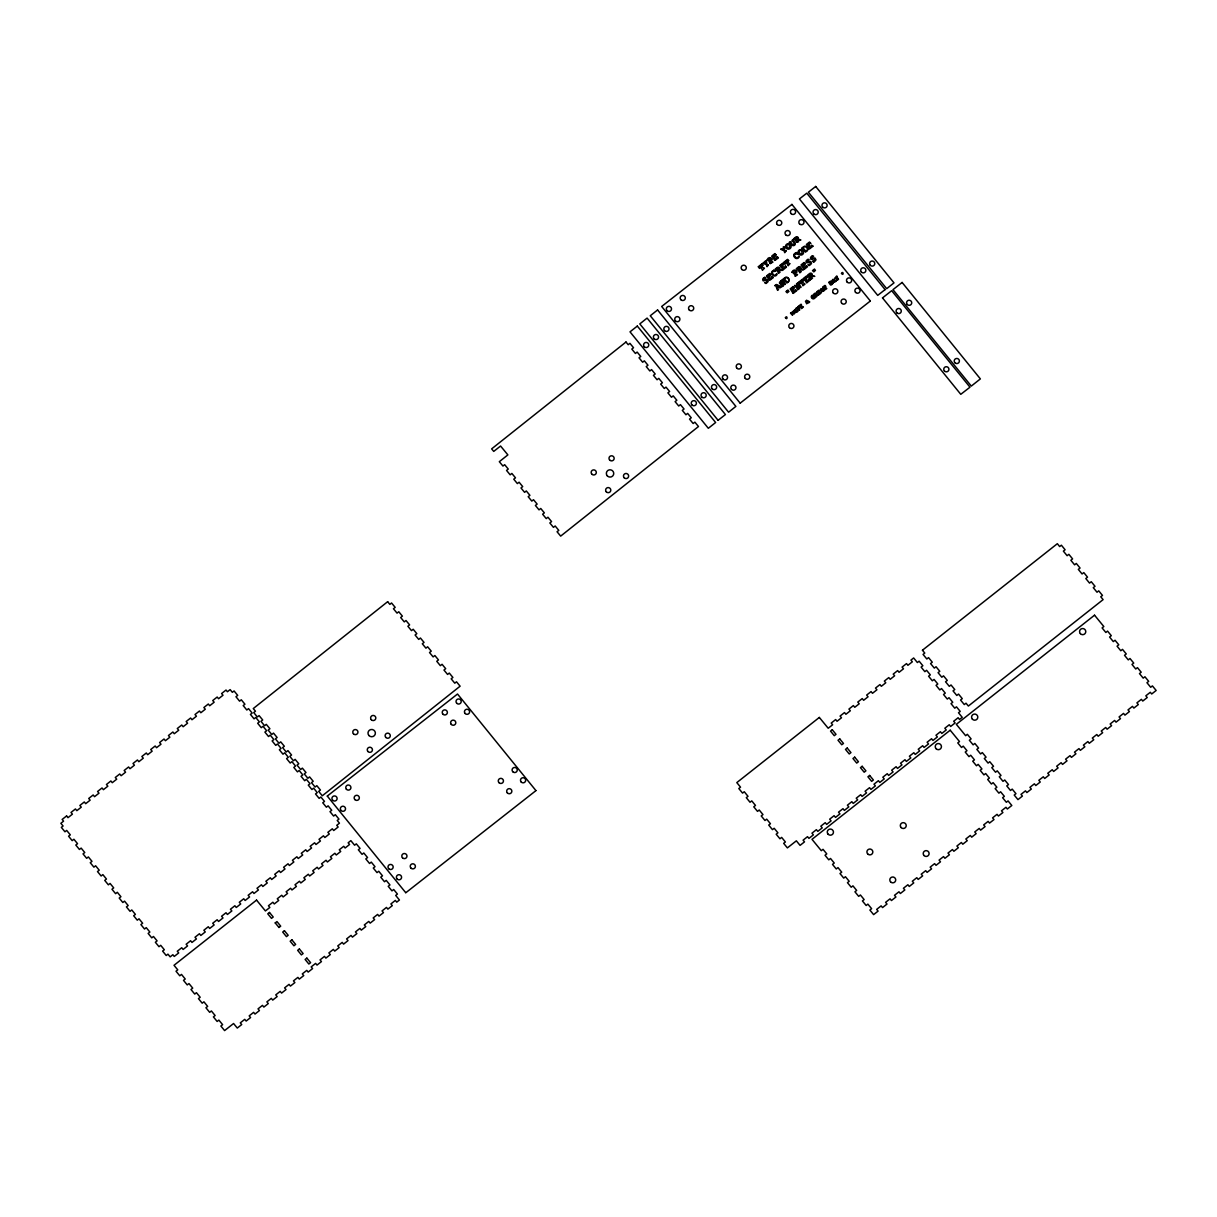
<?xml version="1.0" encoding="UTF-8"?>
<svg xmlns="http://www.w3.org/2000/svg" width="1217" height="1217" viewBox="0 0 1217 1217"><rect width="100%" height="100%" fill="white"/><g stroke="black" fill="none" stroke-linecap="round" stroke-linejoin="round"><path stroke-width="1.5" d="M795.264 289.676L796.709 290.513M772.719 262.02L771.35 262.507L770.452 261.412C775.046 258.993 768.718 255.281 767.182 259.662M783.596 285.417L782.683 285.539M799.28 288.444L798.367 288.551M790.913 241.696L789.483 242.046M776.537 273.627L776.431 273.947A2.236 2.191 14.6 0 1 775.777 274.859L775.442 275.072A1.597 1.567 14.6 0 1 774.544 275.24A1.932 1.902 14.6 0 1 773.799 275.012L772.399 273.308A1.932 1.902 14.6 0 1 772.323 272.547A1.582 1.552 14.6 0 1 772.689 271.726M798.671 256.148L798.565 256.468A2.236 2.191 14.6 0 1 797.911 257.38L797.576 257.593A1.597 1.567 14.6 0 1 796.679 257.761A1.932 1.902 14.6 0 1 795.933 257.532L794.534 255.829A1.932 1.902 14.6 0 1 794.473 255.068A1.582 1.552 14.6 0 1 794.823 254.247M772.719 262.187L770.194 263.648M780.842 280.944L781.968 279.956M796.511 283.957L797.652 282.968M769.296 279.971L766.999 276.396M803.768 268.972L801.471 265.397M810.568 278.982L808.21 275.422M766.056 283.5L764.595 282.724M809.381 265.504L807.905 264.728M813.808 262.02L812.332 261.229M758.343 266.69L761.812 263.952M784.098 262.111L787.536 259.373L788.844 260.651M798.839 282.101L802.292 279.362M776.02 255.068L774.925 254.383L773.008 255.905L773.997 257.106L774.636 255.95M770.833 274.905L769.692 274.281L767.775 275.787L768.764 276.989L769.631 275.468M810.674 243.43L809.533 242.807L807.616 244.328L808.605 245.53L809.244 244.343M805.258 263.967L804.163 263.283L802.246 264.789L803.235 265.991L804.391 264.621M794.412 287.897L793.271 287.273L791.354 288.794L792.343 289.996L793.21 288.459M807.692 277.415L806.552 276.791L804.635 278.297L805.624 279.499L806.491 277.978M778.287 257.852L775.244 260.255M773.084 277.689L770.026 280.138M786.365 267.208L783.307 269.657M812.895 246.275L809.868 248.679M796.663 290.696L793.301 293.343M809.959 280.169L806.886 282.648M782.348 270.402L779.717 270.296M800.892 239.977L798.23 239.916M803.57 269.839L800.908 269.778M814.812 276.365L812.15 276.289M791.963 272.106C793.636 267.603 799.873 271.421 795.264 273.81L796.161 274.89L797.546 274.479L795.446 276.274M805.061 284.078L802.87 285.797M779.762 287.881L781.36 286.756M796.831 242.381L798.626 241.727L796.618 240.357L797.911 239.825M775.092 269.2L776.72 267.877A9.143 8.975 14.6 0 1 777.313 267.436L777.511 267.329A1.567 1.536 14.6 0 1 779.625 269.474L781.649 270.128M793.606 238.821L795.233 237.498A9.143 8.975 14.6 0 1 795.827 237.056L796.024 236.935A1.567 1.536 14.6 0 1 798.139 239.095L800.162 239.749M796.283 268.698L797.911 267.375A9.143 8.975 14.6 0 1 798.504 266.934L798.702 266.812A1.567 1.536 14.6 0 1 800.816 268.972L802.84 269.626M807.525 275.209L809.153 273.886A9.143 8.975 14.6 0 1 809.761 273.445L809.944 273.323A1.567 1.536 14.6 0 1 812.058 275.483L814.082 276.137M770.194 263.45L768.155 259.738L767.136 259.921M783.276 278.936L786.486 282.527M794.534 244.298L792.48 240.51M797.394 253.957L795.097 253.988M816.592 294.529L816.577 293.236L815.284 293.054A5.005 4.914 14.6 0 0 814.766 293.419L813.747 294.21M836.87 280.077L836.748 278.845L834.679 278.237M838.574 279.225L837.159 280.351M796.755 311.75L795.203 312.024L795.872 312.45M808.56 302.425L807.008 302.698L807.677 303.124M823.316 290.772L821.764 291.046L822.433 291.471M835.121 281.446L833.569 281.72L834.238 282.146M765.097 261.32L766.193 263.83L764.048 262.978M835.957 276.685L836.779 276.061M792.663 311.415L794.29 313.682M773.799 270.113L775.168 271.041M797.607 306.973L798.474 306.273M816.942 296.324L816.059 297.039M784.204 247.051L783.109 247.081M774.757 285.676L775.868 285.63L777.267 289.813M836.992 276.396L838.087 279.089M794.929 313.18L793.636 310.624M806.734 303.854L805.456 301.299M821.505 292.202L820.228 289.631M833.31 282.876L832.017 280.321M830.587 285.021L828.99 282.74M796.998 307.992L799.204 309.681L797.926 307.262M764.672 277.248C768.916 278.313 760.519 278.815 764.732 280.229M807.997 259.267C812.271 260.301 803.783 260.879 808.042 262.233M812.424 255.768C816.653 256.696 808.21 257.441 812.469 258.734M798.778 306.593L799.706 309.879M797.896 311.369L797.029 312.039M809.701 302.044L808.803 302.744M824.457 290.391L823.559 291.091M836.262 281.066L835.364 281.766M766.543 261.001L765.402 261.062M766.984 281.948L766.893 280.153L763.378 280.914A1.765 1.734 14.6 0 1 762.937 280.458L762.709 279.499A2.054 2.023 14.6 0 1 763.135 278.495L763.576 278.054M814.736 260.453L814.645 258.673L811.009 259.343A1.765 1.734 14.6 0 1 810.689 258.978L810.461 258.019A2.054 2.023 14.6 0 1 810.887 257L811.328 256.574A3.468 3.408 14.6 0 1 812.424 256.087L812.393 256.042M781.923 248.846L780.675 248.998M759.88 268.47L759.149 266.842L760.184 266.021L762.268 269.672M762.968 262.978L764.124 262.157M771.791 256.011L774.879 253.592L776.081 254.87M792.586 239.582L792.1 240.799M772.232 256.513L774.773 260.468M794.29 239.034L796.952 242.289M775.29 256.787L774.347 257.532L775.64 259.115L777.146 257.091M763.941 268.364L760.747 265.58L761.781 264.758L762.572 265.656M766.771 266.127L766.254 264.576L763.394 263.496M768.246 264.941L766.862 264.18L766.391 261.123M784.478 252.132L783.961 250.596L781.101 249.5M785.969 250.961L784.569 250.185L784.098 247.142M767.06 266.721L768.444 264.804M784.767 252.725L786.152 250.808M766.558 275.909L769.661 273.49L770.863 274.768M779.838 265.412L783.063 262.994L784.083 264.439L782.972 263.785L781.055 265.306L782.044 266.508L782.668 265.291M802.079 247.857L804.376 246.275A2.221 2.175 14.6 0 1 805.35 246.214A2.388 2.343 14.6 0 1 806.065 246.442L807.145 247.34A3.012 2.951 14.6 0 1 807.89 249.409M806.399 244.45L809.503 242.031L810.705 243.294M775.777 269.429L778.439 272.669M780.28 265.915L783.139 269.794M806.856 244.936L809.396 248.892M770.057 276.685L769.114 277.43L770.407 279.012L771.913 276.989M783.337 266.188L782.394 266.934L783.687 268.516L785.193 266.508M809.898 245.21L808.955 245.956L810.248 247.538L811.754 245.53M788.023 265.093L785.954 261.442L784.919 262.248L785.604 263.906M789.696 263.785L786.501 261.001L787.536 260.179L788.342 261.077M805.548 252.086L806.597 251.28A6.07 5.963 14.6 0 0 807.054 250.9L807.449 250.443A2.084 2.054 14.6 0 0 807.86 249.409M775.016 285.447L776.446 284.489L781.253 286.74M783.429 278.799L785.71 277.233A2.221 2.175 14.6 0 1 786.684 277.172A2.388 2.343 14.6 0 1 787.414 277.4L788.494 278.297M801.029 264.91L804.118 262.492L805.319 263.77M781.77 280.96L780.842 281.036M796.968 268.911L799.615 272.167M804.528 265.686L803.585 266.432L804.878 268.014L806.384 265.991M778.18 289.098L777.435 288.277L779.276 286.832L780.021 287.638M777.633 290.361L778.576 289.6M782.409 286.588L783.307 285.873M786.897 283.044L787.947 282.238A6.07 5.963 14.6 0 0 788.388 281.857L788.799 281.401A2.084 2.054 14.6 0 0 789.209 280.366A3.012 2.951 14.6 0 0 788.479 278.313M799.797 272.851L801.303 271.558L799.295 270.22L800.588 269.687M804.483 269.14L807.571 266.675L806.156 265.686M790.137 288.901L793.241 286.482L794.442 287.76M794.625 285.371L799.888 286.695L797.576 283.865L796.542 284.109M803.418 278.419L806.521 276L807.723 277.263M790.594 289.403L793.119 293.358M803.874 278.906L806.719 282.785M793.636 289.676L792.693 290.422L793.986 292.004L795.492 289.981M806.917 279.195L805.973 279.94L807.267 281.523L808.773 279.499M802.748 285.082L800.68 281.431L799.645 282.238L800.588 283.591M804.422 283.774L801.227 280.99L802.262 280.169L803.068 281.066M798.078 289.6L798.991 288.885M811.039 279.362L812.56 278.084L810.552 276.731L811.83 276.213M795.933 308.281L796.785 307.627M799.128 305.756L801.105 304.189M816.835 291.776L818.813 290.209M822.722 287.121L824.807 285.478M828.716 282.39L830.085 281.401A1.536 1.506 14.6 0 1 831.363 281.462L831.819 281.766A2.738 2.693 14.6 0 1 832.154 282.131A2.008 1.978 14.6 0 1 832.58 283.439M801.227 305.984L799.934 305.68L801.684 305.193M818.935 292.004L817.641 291.7L819.391 291.213M819.163 292.293L819.406 293.845L820.395 292.491M813.397 297.024L814.432 296.203M813.641 297.344L814.69 297.435A1.932 1.902 14.6 0 1 814.234 298.074M825.248 289.235L823.863 286.786L823.772 288.155M826.48 288.262L824.228 286.497L825.613 286.71M801.44 308.586L803.418 307.019M818.463 295.138L816.759 295.031M819.147 294.605L821.125 293.038M825.4 289.661L826.754 288.596M275.225 922.942L276.959 921.573L280.701 926.152L278.967 927.506M922.486 650.182L1057.345 543.695L1059.657 546.555L1061.376 545.201L1065.103 549.765L1063.384 551.134L1067.111 555.697L1068.845 554.328L1072.588 558.892L1070.854 560.261L1074.596 564.825L1076.315 563.456L1080.057 568.035L1078.323 569.389L1082.065 573.952L1083.799 572.598L1087.526 577.162L1085.807 578.531L1089.534 583.095L1091.269 581.726L1095.011 586.29L1093.277 587.659L1097.019 592.223L1098.738 590.853L1102.48 595.432L1100.761 596.786L1103.119 599.616L968.367 706.043L966.024 703.198L964.29 704.567L960.548 700.018L962.267 698.649L958.524 694.086L956.79 695.455L953.048 690.891L954.767 689.522L951.025 684.973L949.306 686.342L945.548 681.779L947.282 680.409L943.525 675.861L941.806 677.215L938.064 672.666L939.783 671.297L936.04 666.733L934.306 668.103L930.564 663.554L932.283 662.185L928.541 657.621L926.822 658.99L923.064 654.427L924.783 653.073L922.425 650.243M637.328 326.08L630.01 331.845L708.324 428.293L715.626 422.512L637.297 326.05M815.694 186.46L808.377 192.225L886.691 288.672L893.993 282.876L815.664 186.414M882.508 297.906L891.665 290.696L969.979 387.189L960.776 394.323L882.492 297.876M791.917 204.426L661.668 306.471L740.058 403.025M718.06 420.321L725.423 414.556L647.094 318.093L639.807 323.905L718.121 420.352M885.063 289.616L877.716 295.381L799.432 198.934L806.78 193.184L885.094 289.631M740.164 403.162L870.338 301.01M327.267 796.07L457.516 694.025L535.845 790.487M405.778 892.761L535.952 790.624M790.487 313.134L792.389 315.188M818.235 294.773L816.957 294.56M789.833 263.663L788.175 265.793M772.962 271.467L774.392 271.33M797.82 282.831L801.06 287.09M814.219 298.059L812.332 297.83A2.51 2.464 14.6 0 1 812.028 297.45L811.967 296.096L813.184 295.716M776.187 275.438L775.731 275.742A2.388 2.343 14.6 0 1 774.742 276L774.484 276A2.723 2.677 14.6 0 1 773.191 275.605L771.867 274.099A2.814 2.769 14.6 0 1 771.639 272.517L771.7 272.258A2.388 2.358 14.6 0 1 772.171 271.361L772.567 270.98A3.468 3.408 14.6 0 1 773.769 270.433L773.753 270.387M809.488 301.694L806.475 300.219M797.667 311.02L794.671 309.544M794.077 244.723L792.647 244.632A5.735 5.629 14.6 0 1 792.084 244.054L790.487 242.092M799.447 310.198L796.283 308.57M765.021 280.062L767.106 279.408L768.186 281.051A1.871 1.841 14.6 0 1 767.957 281.751L767.242 282.542A3.408 3.347 14.6 0 1 765.98 283.12L766.086 283.394M812.773 258.567L814.858 257.928L815.938 259.571A1.871 1.841 14.6 0 1 815.694 260.255L814.994 261.062A3.408 3.347 14.6 0 1 813.732 261.625L813.838 261.898M808.347 262.066L810.431 261.412L811.496 263.055A1.871 1.841 14.6 0 1 811.267 263.754L810.568 264.545A3.408 3.347 14.6 0 1 809.305 265.123L809.411 265.397M836.049 280.716L833.037 279.241M824.244 290.042L821.216 288.551M762.405 270.372L764.459 268.166M778.576 273.369L780.112 272.076L778.119 270.737L779.397 270.204M816.424 294.94L816.409 296.203M779.595 281.933L784.22 283.683L781.907 280.853M800.573 287.608L795.796 285.782L798.185 288.703M784.904 284.58L780.112 282.755L782.501 285.676M785.3 265.717L786.41 267.025M808.879 278.708L809.99 280.032M781.755 248.983L783.9 249.85L783.535 247.583M835.288 277.765L836.703 278.343L836.475 276.837M795.203 276.274C795.325 275.057 793.134 272.243 791.948 272.319M782.44 279.743L785.376 284.078M796.314 252.451L797.439 253.79M802.429 279.378L803.585 280.64M761.948 263.967L763.089 265.23M814.979 270.782L813.762 269.535M788.494 291.837L787.201 290.513M774.514 271.421L775.183 271.056M813.777 271.863L812.484 270.539M787.201 292.825L785.923 291.517M801.653 306.486L800.832 306.775L801.699 307.825L802.688 306.486M825.126 285.508L825.795 286.269M803.068 247.918L805.715 251.128M805.152 251.569L801.79 248.314M829.37 282.435L831.12 284.58M793.028 240.084L795.264 243.035L794.944 244.845A3.058 3.012 14.6 0 1 794.412 245.302L793.864 245.56A1.81 1.765 14.6 0 1 792.373 245.362L789.179 242.518M817.261 292.004L819.026 294.149M814.264 294.331L816.029 296.507M795.036 285.873L797.667 289.098M784.417 278.876L787.049 282.085M799.554 305.984L801.318 308.129M779.367 282.861L781.999 286.086M792.145 311.826L792.83 312.663L791.674 313.575L791.004 312.739M793.91 313.971L793.104 312.982L791.948 313.895L792.754 314.884M275.209 922.882L278.952 927.445M791.902 204.395L870.246 300.888M327.327 796.131L405.672 892.624M822.677 287.44L823.285 288.246M785.102 263.617L784.098 262.279M799.828 283.607L798.824 282.268M759.347 268.196L758.343 266.858M813.154 270.007L814.188 271.543M786.593 290.985L787.627 292.521M814.432 269.003L815.466 270.539M787.871 289.981L788.905 291.502M807.966 259.525L807.982 259.556A3.468 3.408 14.6 0 0 806.886 260.042L806.46 260.499A2.054 2.023 14.6 0 0 806.034 261.518L806.263 262.476A1.765 1.734 14.6 0 0 806.582 262.842L810.218 262.172L810.309 263.952A1.567 1.536 14.6 0 1 808.712 264.439M764.641 277.522L764.672 277.552A3.468 3.408 14.6 0 0 763.561 278.039M773.13 277.522L771.684 276.685M811.526 245.21L812.971 246.047M776.887 256.741L778.348 257.624M795.888 252.908L795.888 252.938A3.468 3.408 14.6 0 0 794.686 253.486L794.305 253.866A2.388 2.358 14.6 0 0 793.834 254.779L793.773 255.038A2.814 2.769 14.6 0 0 794.001 256.62L795.34 258.126A2.723 2.677 14.6 0 0 796.618 258.521L796.876 258.521A2.388 2.343 14.6 0 0 797.865 258.247L798.337 257.958A2.951 2.89 14.6 0 0 799.265 256.589M766.938 281.903A1.567 1.536 14.6 0 1 765.387 282.435M777.131 274.068A2.951 2.89 14.6 0 1 776.203 275.453M803.266 247.325A2.48 2.434 14.6 0 1 806.81 247.614A2.48 2.434 14.6 0 1 806.399 251.098M784.6 278.282A2.48 2.434 14.6 0 1 788.16 278.571A2.48 2.434 14.6 0 1 787.749 282.055M814.675 260.423A1.567 1.536 14.6 0 1 813.139 260.94M812.743 295.123A2.282 2.251 14.6 0 0 811.952 295.488L811.815 295.625A1.597 1.567 14.6 0 0 811.328 296.522A1.886 1.856 14.6 0 0 811.496 297.587L812.241 298.5A1.734 1.704 14.6 0 0 813.96 298.728L814.447 298.424A2.601 2.54 14.6 0 0 815.238 297.511M829.492 282.04A1.643 1.613 14.6 0 1 831.865 282.238A1.643 1.613 14.6 0 1 831.591 284.565M832.641 283.455A2.054 2.023 14.6 0 1 831.728 284.611M785.421 317.774C787.886 320.953 787.232 314.442 785.421 317.667M841.495 273.49C844.02 276.639 843.29 270.174 841.495 273.384M771.456 259.327L770.072 260.94L768.718 259.282L770.452 258.293L771.441 259.373M796.268 271.71L794.884 273.338L793.53 271.68L795.264 270.691L796.253 271.771M786.349 245.728C790.289 253.638 790.883 240.51 786.365 245.636M798.824 251.63C803.022 259.525 802.992 246.351 798.839 251.554M779.108 268.698L777.724 270.25L776.537 268.82L778.195 267.801L779.108 268.698M797.622 238.319L796.237 239.871L795.051 238.426L796.709 237.421L797.622 238.319M800.299 268.196L798.915 269.748L797.728 268.303L799.386 267.299L800.299 268.196M811.541 274.707L810.644 273.81L808.986 274.814L810.157 276.259L811.526 274.844M816.348 293.966L815.42 295.001L814.629 294.042L816.348 293.936M625.994 342.023L491.638 448.875L493.722 451.401L500.567 446.015L507.869 454.899L499.32 461.684L502.94 466.05L504.659 464.681L508.265 469.062L506.546 470.431L510.151 474.813L511.87 473.443L515.476 477.825L513.757 479.194L517.362 483.575L519.096 482.206L522.702 486.587L520.982 487.956L524.588 492.322L526.307 490.953L529.912 495.334L528.193 496.703L531.799 501.085L533.518 499.715L537.138 504.097L535.404 505.466L539.025 509.847L540.744 508.478L544.349 512.859L542.63 514.228L546.235 518.594L547.954 517.225L551.56 521.606L549.841 522.975L553.446 527.357L555.18 525.987L558.786 530.369L557.051 531.738L560.672 536.119L698.482 426.528L694.877 422.147L693.142 423.516L689.537 419.135L691.256 417.766L687.651 413.384L685.932 414.754L682.326 410.372L684.045 409.003L680.44 404.637L678.721 406.006L675.1 401.625L676.835 400.256L673.214 395.875L671.495 397.244L667.89 392.863L669.609 391.494L666.003 387.112L664.284 388.482L660.679 384.1L662.398 382.731L658.793 378.365L657.058 379.734L653.453 375.353L655.187 373.984L651.567 369.603L649.848 370.972L646.242 366.591L647.961 365.222L644.356 360.84L642.637 362.21L639.031 357.828L640.75 356.459L637.145 352.078L635.411 353.462L631.806 349.081L633.525 347.712L629.919 343.331L628.2 344.7L625.994 342.023M387.645 601.7L253.273 708.553L255.464 711.215L253.745 712.584L257.35 716.965L259.084 715.596L262.689 719.977L260.97 721.346L264.576 725.728L266.295 724.358L269.9 728.74L268.181 730.109L271.787 734.475L273.506 733.106L277.126 737.487L275.392 738.856L278.997 743.237L280.731 741.868L284.337 746.249L282.618 747.618L286.223 752L287.942 750.63L291.548 755.012L289.829 756.381L293.434 760.762L295.153 759.378L298.774 763.759L297.039 765.128L300.66 769.509L302.379 768.14L305.984 772.521L304.265 773.89L307.871 778.272L309.59 776.902L313.195 781.284L311.476 782.653L315.081 787.034L316.816 785.665L320.421 790.031L318.702 791.4L322.307 795.781L460.117 686.19L456.512 681.809L454.778 683.178L451.172 678.812L452.891 677.443L449.286 673.062L447.567 674.431L443.962 670.05L445.681 668.681L442.075 664.299L440.356 665.669L436.751 661.287L438.47 659.918L434.865 655.537L433.13 656.906L429.525 652.54L431.244 651.156L427.639 646.79L425.92 648.159L422.314 643.778L424.033 642.409L420.428 638.027L418.709 639.397L415.088 635.015L416.822 633.646L413.202 629.265L411.483 630.634L407.878 626.253L409.597 624.884L405.991 620.518L404.272 621.887L400.667 617.506L402.386 616.137L398.78 611.755L397.046 613.125L393.441 608.743L395.175 607.374L391.555 602.993L389.836 604.362L387.645 601.7M291.913 939.843L290.178 941.213L293.921 945.776L295.64 944.407L291.913 939.843M854.699 757.157L852.965 758.526L856.707 763.089L858.426 761.72L854.699 757.157M66.585 815.953L62.143 819.452L63.558 821.171L60.85 823.301L63.071 826.008L61.337 827.377L64.957 831.789L66.676 830.42L70.297 834.847L68.578 836.216L72.183 840.628L73.918 839.258L77.538 843.685L75.804 845.054L79.424 849.466L81.143 848.097L84.764 852.524L83.03 853.893L86.65 858.304L88.385 856.935L91.99 861.362L90.271 862.716L93.892 867.143L95.611 865.774L99.231 870.201L97.497 871.555L101.117 875.981L102.852 874.612L106.457 879.039L104.738 880.393L108.359 884.82L110.078 883.451L113.698 887.878L111.964 889.231L115.585 893.658L117.319 892.289L120.924 896.716L119.205 898.07L122.826 902.497L124.545 901.128L128.165 905.554L126.431 906.908L130.052 911.335L131.786 909.966L135.391 914.393L133.672 915.747L137.278 920.174L139.012 918.805L142.632 923.216L140.898 924.585L144.519 929.012L146.253 927.643L149.858 932.055L148.139 933.424L151.745 937.851L153.479 936.481L157.099 940.893L155.365 942.262L158.986 946.689L160.705 945.32L164.325 949.732L162.606 951.101L166.212 955.512L167.946 954.158L170.167 956.866L172.86 954.721L174.259 956.44L178.686 952.941L177.286 951.238L181.713 947.739L183.128 949.443L187.555 945.944L186.155 944.24L190.582 940.741L191.982 942.445L196.409 938.946L195.009 937.242L199.436 933.743L200.835 935.447L205.262 931.948L203.863 930.244L208.29 926.746L209.689 928.465L214.131 924.966L212.716 923.247L217.158 919.748L218.558 921.467L222.985 917.968L221.585 916.249L226.012 912.75L227.412 914.469L231.839 910.97L230.439 909.251L234.866 905.752L236.265 907.471L240.707 903.972L239.293 902.253L243.735 898.77L245.134 900.474L249.561 896.975L248.162 895.271L252.588 891.772L253.988 893.476L258.415 889.977L257.015 888.273L261.442 884.774L262.842 886.478L267.268 882.979L265.869 881.275L270.296 877.776L271.71 879.495L276.137 875.997L274.738 874.278L279.165 870.779L280.564 872.498L284.991 868.999L283.591 867.28L288.018 863.781L289.418 865.5L293.845 862.001L292.445 860.282L296.872 856.783L298.271 858.502L302.714 855.003L301.314 853.284L305.741 849.785L307.14 851.504L311.567 848.006L310.168 846.302L314.595 842.803L315.994 844.507L320.421 841.008L319.021 839.304L323.448 835.805L324.848 837.509L329.29 834.01L327.875 832.306L332.317 828.807L333.717 830.511L338.143 827.028L336.744 825.309L339.437 823.179L337.231 820.471L338.95 819.102L335.344 814.69L333.61 816.044L329.99 811.633L331.724 810.263L328.103 805.852L326.384 807.206L322.764 802.794L324.483 801.425L320.877 797.013L319.143 798.367L315.522 793.956L317.257 792.586L313.636 788.175L311.917 789.529L308.297 785.117L310.016 783.748L306.41 779.336L304.676 780.706L301.055 776.279L302.79 774.91L299.169 770.498L297.45 771.867L293.829 767.44L295.548 766.071L291.943 761.659L290.209 763.029L286.588 758.602L288.323 757.233L284.702 752.821L282.983 754.19L279.362 749.763L281.097 748.394L277.476 743.983L275.742 745.352L272.121 740.925L273.855 739.571L270.235 735.144L268.516 736.513L264.895 732.086L266.629 730.732L263.009 726.306L261.275 727.675L257.669 723.248L259.388 721.894L255.768 717.467L254.049 718.836L250.428 714.409L252.162 713.056L248.542 708.629L246.808 709.998L243.202 705.571L244.921 704.217L241.301 699.79L239.582 701.159L235.961 696.732L237.695 695.379L234.075 690.952L232.341 692.321L230.135 689.613L227.427 691.743L226.027 690.039L221.6 693.538L223 695.242L218.573 698.741L217.174 697.037L212.747 700.536L214.146 702.239L209.72 705.738L208.305 704.019L203.878 707.518L205.277 709.237L200.851 712.736L199.451 711.017L195.024 714.516L196.424 716.235L191.997 719.734L190.597 718.015L186.171 721.514L187.57 723.233L183.143 726.732L181.744 725.013L177.302 728.511L178.716 730.23L174.274 733.729L172.875 732.01L168.448 735.509L169.848 737.213L165.421 740.712L164.021 739.008L159.594 742.507L160.994 744.211L156.567 747.71L155.167 746.006L150.725 749.505L152.14 751.208L147.698 754.707L146.299 753.004L141.872 756.487L143.271 758.206L138.844 761.705L137.445 759.986L133.018 763.485L134.418 765.204L129.991 768.703L128.591 766.984L124.164 770.483L125.564 772.202L121.137 775.701L119.722 773.982L115.296 777.48L116.695 779.199L112.268 782.698L110.869 780.979L106.442 784.478L107.841 786.197L103.415 789.681L102.015 787.977L97.588 791.476L98.988 793.18L94.561 796.679L93.161 794.975L88.719 798.474L90.134 800.178L85.692 803.676L84.292 801.973L79.866 805.471L81.265 807.175L76.838 810.674L75.439 808.955L71.012 812.454L72.412 814.173L67.985 817.672L66.585 815.953M778.697 286.497L777.237 287.668L776.385 285.219L778.697 286.497M796.055 310.837L795.066 311.613L794.503 309.985L796.055 310.837M807.86 301.512L806.871 302.288L806.308 300.66L807.86 301.512M822.616 289.859L821.627 290.635L821.064 289.007L822.616 289.859M834.421 280.534L833.432 281.31L832.869 279.682L834.421 280.534M256.544 900.108L174.016 965.294L177.758 969.858L176.024 971.227L179.766 975.791L181.5 974.421L185.227 979L183.508 980.354L187.235 984.918L188.97 983.564L192.712 988.128L190.978 989.497L194.72 994.061L196.439 992.692L200.181 997.255L198.447 998.625L202.189 1003.188L203.924 1001.819L207.651 1006.383L205.932 1007.752L209.659 1012.316L211.393 1010.962L215.12 1015.526L213.401 1016.88L217.143 1021.459L218.862 1020.089L222.605 1024.653L220.87 1026.022L224.597 1030.586L233.573 1023.512L237.285 1028.061L241.711 1024.562L240.312 1022.858L244.739 1019.359L246.153 1021.063L250.58 1017.564L249.181 1015.86L253.608 1012.361L255.007 1014.065L259.434 1010.566L258.034 1008.863L262.461 1005.364L263.861 1007.083L268.288 1003.584L266.888 1001.865L271.315 998.366L272.73 1000.085L277.157 996.586L275.757 994.867L280.184 991.368L281.583 993.087L286.01 989.588L284.611 987.869L289.038 984.37L290.437 986.089L294.864 982.591L293.464 980.872L297.891 977.388L299.291 979.092L303.733 975.593L302.318 973.889L306.76 970.39L308.16 972.094L312.586 968.595L311.187 966.891L315.614 963.392L317.013 965.096L321.44 961.597L320.041 959.894L324.467 956.395L325.867 958.114L330.294 954.615L328.894 952.896L333.336 949.397L334.736 951.116L339.163 947.617L337.763 945.898L342.19 942.399L343.59 944.118L348.016 940.619L346.617 938.9L351.044 935.401L352.443 937.12L356.87 933.622L355.47 931.903L359.897 928.404L361.312 930.123L365.739 926.624L364.339 924.92L368.766 921.421L370.166 923.125L374.593 919.626L373.193 917.922L377.62 914.423L379.019 916.127L383.446 912.628L382.047 910.924L386.474 907.426L387.873 909.129L392.315 905.646L390.9 903.927L395.342 900.428L396.742 902.147L399.435 900.002L395.708 895.438L397.427 894.069L393.7 889.505L391.965 890.874L388.223 886.311L389.957 884.942L386.215 880.378L384.496 881.747L380.754 877.183L382.488 875.814L378.746 871.25L377.011 872.604L373.284 868.04L375.003 866.687L371.276 862.108L369.542 863.477L365.8 858.913L367.534 857.544L363.792 852.98L362.073 854.349L358.33 849.785L360.065 848.416L356.322 843.853L354.588 845.207L350.861 840.643L348.153 842.788L349.553 844.492L345.126 847.99L343.726 846.287L339.3 849.77L340.699 851.489L336.272 854.988L334.873 853.269L330.446 856.768L331.845 858.487L327.419 861.986L326.019 860.267L321.577 863.766L322.992 865.485L318.55 868.984L317.15 867.265L312.723 870.763L314.123 872.483L309.696 875.981L308.297 874.262L303.87 877.761L305.269 879.48L300.842 882.964L299.443 881.26L295.001 884.759L296.416 886.463L291.974 889.962L290.574 888.258L286.147 891.757L287.547 893.461L283.12 896.959L281.72 895.256L277.293 898.754L278.693 900.458L274.266 903.957L272.867 902.238L268.44 905.737L269.839 907.456L265.412 910.94L256.544 900.108M284.428 930.716L282.709 932.07L286.451 936.634L288.17 935.28L284.428 930.716M299.382 948.971L297.663 950.34L301.39 954.904L303.124 953.535L299.382 948.971M306.851 958.114L305.132 959.468L308.859 964.031L310.594 962.677L306.851 958.114M819.33 717.437L736.802 782.607L740.544 787.171L738.81 788.54L742.553 793.104L744.272 791.75L748.014 796.314L746.295 797.667L750.022 802.246L751.756 800.877L755.483 805.441L753.764 806.81L757.506 811.374L759.225 810.005L762.968 814.569L761.233 815.938L764.976 820.501L766.695 819.147L770.437 823.711L768.718 825.065L772.445 829.644L774.179 828.275L777.906 832.839L776.187 834.208L779.93 838.772L781.649 837.402L785.391 841.966L783.657 843.335L787.384 847.899L796.359 840.825L800.071 845.374L804.498 841.875L803.098 840.171L807.525 836.672L808.94 838.376L813.367 834.892L811.967 833.173L816.394 829.675L817.794 831.394L822.22 827.895L820.821 826.176L825.248 822.677L826.647 824.396L831.074 820.897L829.675 819.178L834.101 815.679L835.501 817.398L839.943 813.899L838.528 812.18L842.97 808.681L844.37 810.4L848.797 806.901L847.397 805.198L851.824 801.699L853.223 803.403L857.65 799.904L856.251 798.2L860.678 794.701L862.077 796.405L866.519 792.906L865.104 791.202L869.547 787.703L870.946 789.407L875.373 785.923L873.973 784.204L878.4 780.706L879.8 782.425L884.227 778.926L882.827 777.207L887.254 773.708L888.653 775.427L893.08 771.928L891.681 770.209L896.108 766.71L897.522 768.429L901.949 764.93L900.55 763.211L904.976 759.712L906.376 761.431L910.803 757.932L909.403 756.213L913.83 752.73L915.23 754.434L919.656 750.935L918.257 749.231L922.684 745.732L924.083 747.436L928.525 743.937L927.126 742.233L931.553 738.734L932.952 740.438L937.379 736.939L935.979 735.235L940.406 731.736L941.806 733.455L946.233 729.957L944.833 728.238L949.26 724.739L950.66 726.458L955.102 722.959L953.687 721.24L958.129 717.741L959.528 719.46L962.221 717.33L958.494 712.751L960.213 711.397L956.486 706.834L954.752 708.188L951.009 703.624L952.744 702.255L949.001 697.691L947.282 699.06L943.54 694.496L945.274 693.127L941.532 688.563L939.798 689.933L936.071 685.354L937.79 684L934.063 679.436L932.328 680.79L928.586 676.226L930.32 674.857L926.578 670.293L924.859 671.662L921.117 667.099L922.851 665.729L919.109 661.166L917.375 662.535L913.648 657.971L910.94 660.101L912.339 661.805L907.912 665.303L906.513 663.6L902.086 667.099L903.486 668.802L899.059 672.301L897.659 670.597L893.232 674.096L894.632 675.8L890.205 679.299L888.79 677.595L884.363 681.079L885.763 682.798L881.336 686.297L879.937 684.578L875.51 688.077L876.909 689.796L872.483 693.294L871.083 691.575L866.656 695.074L868.056 696.793L863.629 700.292L862.229 698.573L857.787 702.072L859.202 703.791L854.76 707.29L853.36 705.571L848.934 709.07L850.333 710.774L845.906 714.273L844.507 712.569L840.08 716.068L841.479 717.771L837.053 721.27L835.653 719.566L831.226 723.065L832.626 724.769L828.199 728.253L819.33 717.437M839.745 738.902L838.011 740.255L841.738 744.758L843.487 743.465L839.745 738.902M847.215 748.029L845.496 749.398L849.238 753.962L850.957 752.593L847.215 748.029M862.168 766.299L860.449 767.653L864.176 772.217L865.896 770.863L862.168 766.299M869.638 775.427L867.919 776.781L871.646 781.36L873.38 779.991L869.638 775.427M1094.539 615.193L956.334 724.328L965.644 735.692L967.363 734.323L971.105 738.886L969.371 740.255L973.113 744.819L974.847 743.45L978.574 748.014L976.855 749.383L980.583 753.947L982.317 752.593L986.059 757.157L984.325 758.51L988.067 763.089L989.786 761.72L993.528 766.284L991.794 767.653L995.536 772.217L997.255 770.848L1000.998 775.412L999.279 776.781L1003.006 781.344L1004.74 779.991L1008.467 784.554L1006.748 785.908L1010.49 790.487L1012.209 789.118L1015.952 793.682L1014.217 795.051L1017.96 799.615L1022.417 796.085L1021.017 794.382L1025.475 790.852L1026.874 792.571L1031.331 789.057L1029.932 787.338L1034.389 783.824L1035.789 785.528L1040.246 782.014L1038.846 780.295L1043.304 776.781L1044.703 778.484L1049.16 774.97L1047.761 773.251L1052.218 769.737L1053.618 771.456L1058.075 767.927L1056.675 766.223L1061.133 762.694L1062.532 764.413L1066.99 760.884L1065.59 759.18L1070.047 755.651L1071.447 757.37L1075.904 753.84L1074.505 752.136L1078.962 748.607L1080.361 750.326L1084.819 746.812L1083.419 745.093L1087.876 741.579L1089.276 743.283L1093.733 739.769L1092.334 738.05L1096.791 734.536L1098.19 736.239L1102.648 732.725L1101.248 731.006L1105.705 727.492L1107.105 729.211L1111.577 725.682L1110.163 723.978L1114.62 720.449L1116.035 722.168L1120.492 718.638L1119.077 716.935L1123.534 713.405L1124.949 715.124L1129.406 711.595L1128.007 709.891L1132.464 706.362L1133.864 708.081L1138.321 704.567L1136.921 702.848L1141.379 699.334L1142.778 701.038L1147.235 697.524L1145.836 695.805L1150.293 692.29L1151.693 693.994L1156.15 690.465L1152.408 685.901L1150.689 687.27L1146.946 682.707L1148.681 681.337L1144.938 676.774L1143.204 678.143L1139.477 673.579L1141.196 672.21L1137.469 667.646L1135.735 669L1131.993 664.436L1133.727 663.082L1129.985 658.503L1128.265 659.873L1124.523 655.309L1126.257 653.94L1122.515 649.376L1120.796 650.745L1117.054 646.181L1118.773 644.812L1115.046 640.248L1113.312 641.602L1109.585 637.039L1111.304 635.685L1107.561 631.106L1105.842 632.475L1102.1 627.911L1103.834 626.542L1094.539 615.193M950.203 730.2L811.998 839.334L821.308 850.698L823.027 849.329L826.769 853.893L825.035 855.262L828.777 859.826L830.511 858.472L834.238 863.036L832.519 864.389L836.246 868.968L837.981 867.599L841.723 872.163L839.989 873.532L843.731 878.096L845.45 876.727L849.192 881.291L847.458 882.66L851.2 887.223L852.934 885.854L856.662 890.433L854.942 891.787L858.67 896.351L860.404 894.997L864.146 899.561L862.412 900.93L866.154 905.494L867.873 904.125L871.615 908.688L869.881 910.057L873.623 914.621L878.081 911.107L876.681 909.388L881.138 905.874L882.538 907.578L886.995 904.064L885.596 902.345L890.053 898.831L891.452 900.534L895.91 897.02L894.51 895.301L898.967 891.787L900.367 893.506L904.824 889.977L903.425 888.273L907.882 884.744L909.282 886.463L913.739 882.933L912.339 881.23L916.797 877.7L918.196 879.419L922.653 875.905L921.254 874.186L925.711 870.672L927.111 872.376L931.568 868.862L930.168 867.143L934.626 863.629L936.025 865.333L940.482 861.819L939.083 860.1L943.54 856.585L944.94 858.289L949.412 854.775L947.997 853.056L952.455 849.542L953.869 851.261L958.327 847.732L956.912 846.028L961.369 842.499L962.784 844.218L967.241 840.688L965.842 838.985L970.299 835.455L971.698 837.174L976.156 833.66L974.756 831.941L979.213 828.427L980.613 830.131L985.07 826.617L983.671 824.898L988.128 821.384L989.527 823.088L993.985 819.573L992.585 817.854L997.042 814.34L998.442 816.044L1002.899 812.53L1001.5 810.811L1005.957 807.297L1007.357 809.001L1011.814 805.487L1008.072 800.923L1006.353 802.277L1002.61 797.713L1004.344 796.344L1000.602 791.78L998.883 793.149L995.141 788.586L996.86 787.216L993.133 782.653L991.399 784.022L987.672 779.443L989.391 778.089L985.664 773.525L983.929 774.879L980.187 770.315L981.921 768.946L978.179 764.382L976.46 765.752L972.718 761.188L974.452 759.819L970.71 755.255L968.975 756.624L965.248 752.06L966.967 750.691L963.24 746.127L961.506 747.481L957.764 742.918L959.498 741.564L950.203 730.2M657.576 309.985L650.258 315.751L728.587 412.198L735.874 406.402L657.56 309.939M902.132 282.435L892.974 289.646L971.303 386.093L980.37 378.898L902.101 282.45M269.489 912.446L267.755 913.815L271.497 918.379L273.216 917.009L269.489 912.446M832.276 729.759L830.542 731.128L834.269 735.692L836.003 734.323L832.276 729.759M368.918 735.509A3.712 3.651 14.6 0 0 375.201 734.277A3.712 3.651 14.6 0 0 370.926 729.531A3.712 3.651 14.6 0 0 368.918 735.509M371.276 719.688A2.601 2.556 14.6 0 0 375.688 718.821A2.601 2.556 14.6 0 0 372.691 715.49A2.601 2.556 14.6 0 0 371.276 719.688M353.432 733.775A2.601 2.556 14.6 0 0 357.828 732.923A2.601 2.556 14.6 0 0 354.832 729.591A2.601 2.556 14.6 0 0 353.432 733.775M385.759 737.38A2.601 2.556 14.6 0 0 390.17 736.513A2.601 2.556 14.6 0 0 387.173 733.197A2.601 2.556 14.6 0 0 385.759 737.38M367.914 751.482A2.601 2.556 14.6 0 0 372.311 750.615A2.601 2.556 14.6 0 0 369.314 747.284A2.601 2.556 14.6 0 0 367.914 751.482M388.649 868.664A2.601 2.556 14.6 0 0 393.045 867.797A2.601 2.556 14.6 0 0 390.048 864.481A2.601 2.556 14.6 0 0 388.649 868.664M402.462 857.757A2.601 2.556 14.6 0 0 406.858 856.89A2.601 2.556 14.6 0 0 403.861 853.558A2.601 2.556 14.6 0 0 402.462 857.757M397.046 878.948A2.601 2.556 14.6 0 0 401.458 878.081A2.601 2.556 14.6 0 0 398.461 874.749A2.601 2.556 14.6 0 0 397.046 878.948M410.874 868.025A2.601 2.556 14.6 0 0 415.271 867.158A2.601 2.556 14.6 0 0 412.274 863.842A2.601 2.556 14.6 0 0 410.874 868.025M498.924 782.607A2.601 2.556 14.6 0 0 503.321 781.74A2.601 2.556 14.6 0 0 500.324 778.408A2.601 2.556 14.6 0 0 498.924 782.607M512.737 771.684A2.601 2.556 14.6 0 0 517.134 770.817A2.601 2.556 14.6 0 0 514.137 767.501A2.601 2.556 14.6 0 0 512.737 771.684M507.322 792.876A2.601 2.556 14.6 0 0 511.733 792.008A2.601 2.556 14.6 0 0 508.736 788.692A2.601 2.556 14.6 0 0 507.322 792.876M521.15 781.968A2.601 2.556 14.6 0 0 525.546 781.101A2.601 2.556 14.6 0 0 522.549 777.769A2.601 2.556 14.6 0 0 521.15 781.968M465.092 713.466A2.601 2.556 14.6 0 0 469.488 712.599A2.601 2.556 14.6 0 0 466.491 709.283A2.601 2.556 14.6 0 0 465.092 713.466M451.279 724.389A2.601 2.556 14.6 0 0 455.675 723.522A2.601 2.556 14.6 0 0 452.678 720.19A2.601 2.556 14.6 0 0 451.279 724.389M456.679 703.198A2.601 2.556 14.6 0 0 461.076 702.331A2.601 2.556 14.6 0 0 458.094 698.999A2.601 2.556 14.6 0 0 456.679 703.198M442.866 714.105A2.601 2.556 14.6 0 0 447.263 713.238A2.601 2.556 14.6 0 0 444.266 709.922A2.601 2.556 14.6 0 0 442.866 714.105M354.816 799.539A2.601 2.556 14.6 0 0 359.213 798.671A2.601 2.556 14.6 0 0 356.216 795.34A2.601 2.556 14.6 0 0 354.816 799.539M340.988 810.446A2.601 2.556 14.6 0 0 345.4 809.579A2.601 2.556 14.6 0 0 342.403 806.263A2.601 2.556 14.6 0 0 340.988 810.446M346.404 789.255A2.601 2.556 14.6 0 0 350.8 788.403A2.601 2.556 14.6 0 0 347.803 785.071A2.601 2.556 14.6 0 0 346.404 789.255M332.591 800.178A2.601 2.556 14.6 0 0 336.987 799.31A2.601 2.556 14.6 0 0 333.99 795.979A2.601 2.556 14.6 0 0 332.591 800.178M666.977 310.578A2.601 2.556 14.6 0 0 671.388 309.711A2.601 2.556 14.6 0 0 668.392 306.38A2.601 2.556 14.6 0 0 666.977 310.578M680.805 299.656A2.601 2.556 14.6 0 0 685.201 298.789A2.601 2.556 14.6 0 0 682.205 295.472A2.601 2.556 14.6 0 0 680.805 299.656M675.389 320.847A2.601 2.556 14.6 0 0 679.786 319.98A2.601 2.556 14.6 0 0 676.789 316.663A2.601 2.556 14.6 0 0 675.389 320.847M689.202 309.939A2.601 2.556 14.6 0 0 693.614 309.072A2.601 2.556 14.6 0 0 690.617 305.741A2.601 2.556 14.6 0 0 689.202 309.939M777.252 224.506A2.601 2.556 14.6 0 0 781.664 223.639A2.601 2.556 14.6 0 0 778.667 220.323A2.601 2.556 14.6 0 0 777.252 224.506M791.08 213.599A2.601 2.556 14.6 0 0 795.477 212.732A2.601 2.556 14.6 0 0 792.48 209.4A2.601 2.556 14.6 0 0 791.08 213.599M785.665 234.775A2.601 2.556 14.6 0 0 790.061 233.923A2.601 2.556 14.6 0 0 787.08 230.591A2.601 2.556 14.6 0 0 785.665 234.775M799.493 223.867A2.601 2.556 14.6 0 0 803.889 223A2.601 2.556 14.6 0 0 800.892 219.684A2.601 2.556 14.6 0 0 799.493 223.867M855.536 292.354A2.601 2.556 14.6 0 0 859.947 291.502A2.601 2.556 14.6 0 0 856.951 288.17A2.601 2.556 14.6 0 0 855.536 292.354M841.723 303.276A2.601 2.556 14.6 0 0 846.119 302.409A2.601 2.556 14.6 0 0 843.122 299.078A2.601 2.556 14.6 0 0 841.723 303.276M847.138 282.085A2.601 2.556 14.6 0 0 851.535 281.218A2.601 2.556 14.6 0 0 848.538 277.902A2.601 2.556 14.6 0 0 847.138 282.085M833.31 292.993A2.601 2.556 14.6 0 0 837.722 292.141A2.601 2.556 14.6 0 0 834.725 288.809A2.601 2.556 14.6 0 0 833.31 292.993M745.26 378.426A2.601 2.556 14.6 0 0 749.672 377.559A2.601 2.556 14.6 0 0 746.675 374.243A2.601 2.556 14.6 0 0 745.26 378.426M731.447 389.334A2.601 2.556 14.6 0 0 735.844 388.482A2.601 2.556 14.6 0 0 732.847 385.15A2.601 2.556 14.6 0 0 731.447 389.334M736.863 368.158A2.601 2.556 14.6 0 0 741.259 367.291A2.601 2.556 14.6 0 0 738.263 363.959A2.601 2.556 14.6 0 0 736.863 368.158M723.035 379.065A2.601 2.556 14.6 0 0 727.431 378.198A2.601 2.556 14.6 0 0 724.45 374.882A2.601 2.556 14.6 0 0 723.035 379.065M606.279 491.805A2.601 2.556 14.6 0 0 610.675 490.938A2.601 2.556 14.6 0 0 607.679 487.621A2.601 2.556 14.6 0 0 606.279 491.805M624.123 477.718A2.601 2.556 14.6 0 0 628.52 476.851A2.601 2.556 14.6 0 0 625.538 473.519A2.601 2.556 14.6 0 0 624.123 477.718M591.797 474.113A2.601 2.556 14.6 0 0 596.193 473.246A2.601 2.556 14.6 0 0 593.196 469.929A2.601 2.556 14.6 0 0 591.797 474.113M609.641 460.011A2.601 2.556 14.6 0 0 614.037 459.159A2.601 2.556 14.6 0 0 611.056 455.827A2.601 2.556 14.6 0 0 609.641 460.011M607.283 475.847A3.712 3.651 14.6 0 0 613.566 474.6A3.712 3.651 14.6 0 0 609.291 469.853A3.712 3.651 14.6 0 0 607.283 475.847M789.437 327.647A2.601 2.556 14.6 0 0 793.834 326.78A2.601 2.556 14.6 0 0 790.852 323.463A2.601 2.556 14.6 0 0 789.437 327.647M654.046 338.737A2.601 2.556 14.6 0 0 658.443 337.87A2.601 2.556 14.6 0 0 655.446 334.538A2.601 2.556 14.6 0 0 654.046 338.737M701.692 396.955A2.601 2.556 14.6 0 0 706.088 396.088A2.601 2.556 14.6 0 0 703.091 392.756A2.601 2.556 14.6 0 0 701.692 396.955M712.143 388.801A2.601 2.556 14.6 0 0 716.539 387.934A2.601 2.556 14.6 0 0 713.558 384.602A2.601 2.556 14.6 0 0 712.143 388.801M664.497 330.583A2.601 2.556 14.6 0 0 668.894 329.716A2.601 2.556 14.6 0 0 665.897 326.384A2.601 2.556 14.6 0 0 664.497 330.583M691.895 404.896A2.601 2.556 14.6 0 0 696.291 404.029A2.601 2.556 14.6 0 0 693.294 400.697A2.601 2.556 14.6 0 0 691.895 404.896M644.249 346.678A2.601 2.556 14.6 0 0 648.646 345.811A2.601 2.556 14.6 0 0 645.649 342.479A2.601 2.556 14.6 0 0 644.249 346.678M861.347 272A2.601 2.556 14.6 0 0 865.743 271.132A2.601 2.556 14.6 0 0 862.747 267.816A2.601 2.556 14.6 0 0 861.347 272M813.686 213.781A2.601 2.556 14.6 0 0 818.098 212.914A2.601 2.556 14.6 0 0 815.101 209.598A2.601 2.556 14.6 0 0 813.686 213.781M870.261 265.26A2.601 2.556 14.6 0 0 874.658 264.393A2.601 2.556 14.6 0 0 871.661 261.077A2.601 2.556 14.6 0 0 870.261 265.26M822.616 207.042A2.601 2.556 14.6 0 0 827.012 206.175A2.601 2.556 14.6 0 0 824.015 202.859A2.601 2.556 14.6 0 0 822.616 207.042M944.392 370.942A2.601 2.556 14.6 0 0 948.804 370.09A2.601 2.556 14.6 0 0 945.807 366.758A2.601 2.556 14.6 0 0 944.392 370.942M896.746 312.723A2.601 2.556 14.6 0 0 901.158 311.871A2.601 2.556 14.6 0 0 898.161 308.54A2.601 2.556 14.6 0 0 896.746 312.723M907.213 304.463A2.601 2.556 14.6 0 0 911.609 303.596A2.601 2.556 14.6 0 0 908.627 300.28A2.601 2.556 14.6 0 0 907.213 304.463M954.858 362.681A2.601 2.556 14.6 0 0 959.27 361.814A2.601 2.556 14.6 0 0 956.273 358.498A2.601 2.556 14.6 0 0 954.858 362.681M1080.346 633.616A3.103 3.058 14.6 0 0 1085.625 632.581A3.103 3.058 14.6 0 0 1082.035 628.596A3.103 3.058 14.6 0 0 1080.346 633.616M972.368 719.141A3.103 3.058 14.6 0 0 977.647 718.106A3.103 3.058 14.6 0 0 974.056 714.12A3.103 3.058 14.6 0 0 972.368 719.141M936.01 748.622A3.103 3.058 14.6 0 0 941.289 747.588A3.103 3.058 14.6 0 0 937.698 743.602A3.103 3.058 14.6 0 0 936.01 748.622M828.047 834.147A3.103 3.058 14.6 0 0 833.31 833.113A3.103 3.058 14.6 0 0 829.72 829.127A3.103 3.058 14.6 0 0 828.047 834.147M890.555 881.838A2.966 2.921 14.6 0 0 895.575 880.849A2.966 2.921 14.6 0 0 892.152 877.046A2.966 2.921 14.6 0 0 890.555 881.838M923.946 855.46A2.966 2.921 14.6 0 0 928.967 854.471A2.966 2.921 14.6 0 0 925.544 850.683A2.966 2.921 14.6 0 0 923.946 855.46M867.66 853.878A2.966 2.921 14.6 0 0 872.695 852.889A2.966 2.921 14.6 0 0 869.273 849.086A2.966 2.921 14.6 0 0 867.66 853.878M901.052 827.499A2.966 2.921 14.6 0 0 906.087 826.51A2.966 2.921 14.6 0 0 902.664 822.707A2.966 2.921 14.6 0 0 901.052 827.499M741.792 269.429A2.601 2.556 14.6 0 0 746.188 268.561A2.601 2.556 14.6 0 0 743.191 265.245A2.601 2.556 14.6 0 0 741.792 269.429M786.334 248.329A2.814 2.753 14.6 0 0 791.035 247.188A2.814 2.753 14.6 0 0 787.642 243.75A2.814 2.753 14.6 0 0 786.334 248.329M798.824 254.247A2.814 2.753 14.6 0 0 803.524 253.09A2.814 2.753 14.6 0 0 800.117 249.652A2.814 2.753 14.6 0 0 798.824 254.247"/></g></svg>
